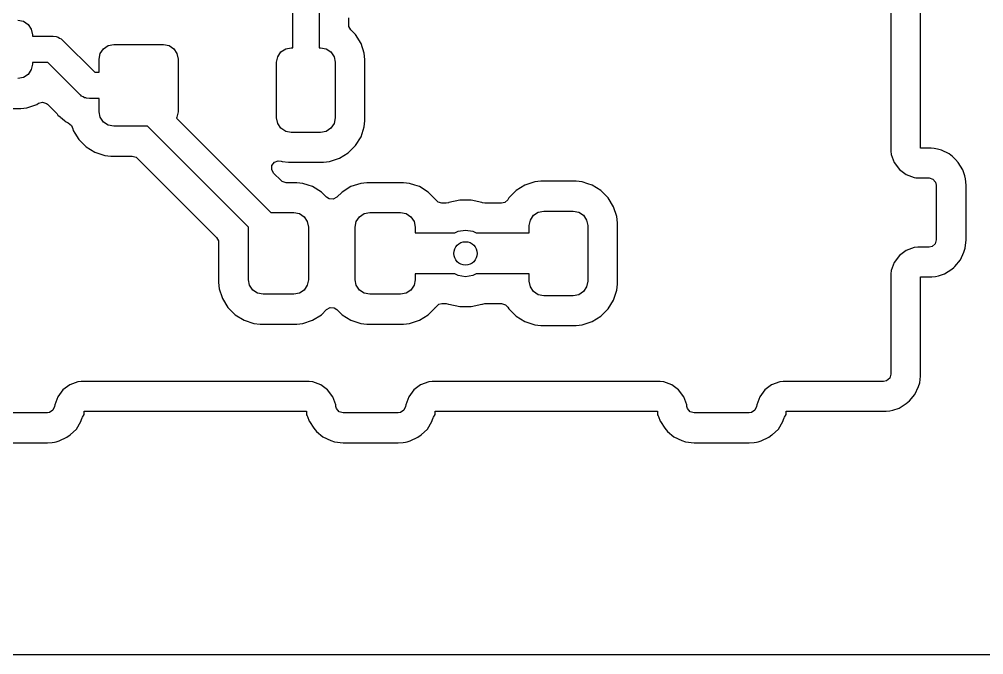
# Model space of a CAD drawing. Extents: x 0.23 to 2.57, y 0.23 to 1.77.
# Drawn here: x 1.4 to 2.049, y 0.23 to 0.658 of the extents above; entities that cross this region are included whole.
import ezdxf

# ---------------------------------------------------------------- set-up
doc = ezdxf.new("R2010")
doc.units = 0
doc.header["$MEASUREMENT"] = 0
doc.layers.add('BLACK', color=7, linetype='CONTINUOUS')

msp = doc.modelspace()

# ---------------------------------------------------------------- linework, layer by layer
at = {"layer": 'BLACK', "linetype": 'CONTINUOUS'}
for p, q in [((1.98628, 0.722388), (1.98628, 0.568951)), ((2.0063, 0.570866), (2.0063, 0.720472)), ((1.58374, 0.638543), (1.58374, 0.678307)), ((1.60146, 0.678307), (1.60146, 0.638543)), ((1.3987, 0.657087), (1.40247, 0.656337)), ((1.40247, 0.656337), (1.40566, 0.654204)), ((1.62148, 0.653919), (1.62148, 0.658617)), ((1.40566, 0.654204), (1.40779, 0.651011)), ((1.40779, 0.651011), (1.40854, 0.647244)), ((1.62159, 0.652881), (1.62148, 0.653919)), ((1.62291, 0.650467), (1.62159, 0.652881)), ((1.62602, 0.647349), (1.62291, 0.650467)), ((1.40854, 0.647244), (1.40854, 0.64626)), ((1.40854, 0.64626), (1.4226, 0.64626)), ((1.4226, 0.64626), (1.42444, 0.646066)), ((1.42444, 0.646066), (1.42508, 0.645781)), ((1.42508, 0.645781), (1.42577, 0.645671)), ((1.42577, 0.645671), (1.42675, 0.64504)), ((1.42675, 0.64504), (1.42781, 0.644568)), ((1.42781, 0.644568), (1.42827, 0.644047)), ((1.42827, 0.644047), (1.42886, 0.643665)), ((1.42886, 0.643665), (1.45052, 0.622008)), ((1.62969, 0.641407), (1.62602, 0.647349)), ((1.45417, 0.634633), (1.45631, 0.637826)), ((1.45631, 0.637826), (1.4595, 0.639959)), ((1.4595, 0.639959), (1.46327, 0.640709)), ((1.46327, 0.640709), (1.49673, 0.640709)), ((1.49673, 0.640709), (1.5005, 0.639959)), ((1.5005, 0.639959), (1.50369, 0.637826)), ((1.50369, 0.637826), (1.50583, 0.634633)), ((1.5758, 0.635661), (1.57899, 0.637794)), ((1.57899, 0.637794), (1.58276, 0.638543)), ((1.58276, 0.638543), (1.58374, 0.638543)), ((1.60146, 0.638543), (1.60244, 0.638543)), ((1.60244, 0.638543), (1.60621, 0.637794)), ((1.60621, 0.637794), (1.6094, 0.635661)), ((1.63189, 0.634781), (1.62969, 0.641407)), ((1.45343, 0.630866), (1.45417, 0.634633)), ((1.45343, 0.622008), (1.45343, 0.630866)), ((1.50583, 0.634633), (1.50657, 0.630866)), ((1.50657, 0.630866), (1.50657, 0.595433)), ((1.57291, 0.628701), (1.57366, 0.632467)), ((1.57366, 0.632467), (1.5758, 0.635661)), ((1.6094, 0.635661), (1.61153, 0.632467)), ((1.61153, 0.632467), (1.61228, 0.628701)), ((1.6323, 0.630691), (1.63189, 0.634781)), ((1.6323, 0.589309), (1.6323, 0.630691)), ((1.40779, 0.623792), (1.40566, 0.620599)), ((1.40854, 0.627559), (1.40779, 0.623792)), ((1.41893, 0.628543), (1.40854, 0.628543)), ((1.40854, 0.628543), (1.40854, 0.627559)), ((1.44059, 0.606886), (1.41893, 0.628543)), ((1.57291, 0.591299), (1.57291, 0.628701)), ((1.61228, 0.628701), (1.61228, 0.591299)), ((1.40247, 0.618466), (1.3987, 0.617717)), ((1.40566, 0.620599), (1.40247, 0.618466)), ((1.45052, 0.622008), (1.45343, 0.622008)), ((1.44117, 0.606504), (1.44059, 0.606886)), ((1.44164, 0.605983), (1.44117, 0.606504)), ((1.4427, 0.605511), (1.44164, 0.605983)), ((1.44368, 0.60488), (1.4427, 0.605511)), ((1.44437, 0.60477), (1.44368, 0.60488)), ((1.44501, 0.604485), (1.44437, 0.60477)), ((1.44685, 0.604291), (1.44501, 0.604485)), ((1.45343, 0.604291), (1.44685, 0.604291)), ((1.45343, 0.595433), (1.45343, 0.604291)), ((1.35931, 0.597697), (1.40069, 0.597697)), ((1.40069, 0.597697), (1.40478, 0.598115)), ((1.40478, 0.598115), (1.41141, 0.60031)), ((1.41141, 0.60031), (1.41273, 0.601124)), ((1.41273, 0.601124), (1.41538, 0.601849)), ((1.41538, 0.601849), (1.418, 0.601026)), ((1.418, 0.601026), (1.41874, 0.600421)), ((1.41874, 0.600421), (1.42469, 0.594469)), ((1.42469, 0.594469), (1.42516, 0.593932)), ((1.42516, 0.593932), (1.4257, 0.593198)), ((1.4257, 0.593198), (1.4257, 0.593197)), ((1.4257, 0.593197), (1.42724, 0.591907)), ((1.42724, 0.591907), (1.4274, 0.591763)), ((1.4274, 0.591763), (1.42762, 0.591541)), ((1.42762, 0.591541), (1.42861, 0.590758)), ((1.42861, 0.590758), (1.43028, 0.589358)), ((1.45417, 0.591666), (1.45343, 0.595433)), ((1.45631, 0.588473), (1.45417, 0.591666)), ((1.50583, 0.591666), (1.50547, 0.591133)), ((1.50547, 0.591133), (1.56904, 0.527559)), ((1.50657, 0.595433), (1.50583, 0.591666)), ((1.57366, 0.587533), (1.57291, 0.591299)), ((1.61228, 0.591299), (1.61153, 0.587533)), ((1.43028, 0.589358), (1.43034, 0.589309)), ((1.43034, 0.589309), (1.43087, 0.588858)), ((1.43087, 0.588858), (1.43087, 0.588858)), ((1.43087, 0.588858), (1.43111, 0.588702)), ((1.43111, 0.588702), (1.43111, 0.588699)), ((1.43111, 0.588699), (1.43134, 0.58855)), ((1.43134, 0.58855), (1.43134, 0.588553)), ((1.43134, 0.588553), (1.43159, 0.588404)), ((1.43159, 0.588404), (1.4327, 0.587887)), ((1.4327, 0.587887), (1.43476, 0.586069)), ((1.43476, 0.586069), (1.43527, 0.584998)), ((1.43527, 0.584998), (1.43563, 0.583908)), ((1.4595, 0.58634), (1.45631, 0.588473)), ((1.46327, 0.585591), (1.4595, 0.58634)), ((1.48596, 0.585591), (1.46327, 0.585591)), ((1.5539, 0.51765), (1.48596, 0.585591)), ((1.5758, 0.584339), (1.57366, 0.587533)), ((1.57899, 0.582206), (1.5758, 0.584339)), ((1.6094, 0.584339), (1.60621, 0.582206)), ((1.61153, 0.587533), (1.6094, 0.584339)), ((1.62969, 0.578593), (1.63189, 0.585219)), ((1.63189, 0.585219), (1.6323, 0.589309)), ((1.43563, 0.583908), (1.43602, 0.582727)), ((1.43602, 0.582727), (1.43602, 0.582727)), ((1.43602, 0.582727), (1.43706, 0.581038)), ((1.43706, 0.581038), (1.43968, 0.576785)), ((1.58276, 0.581457), (1.57899, 0.582206)), ((1.60244, 0.581457), (1.58276, 0.581457)), ((1.60621, 0.582206), (1.60244, 0.581457)), ((1.62602, 0.572651), (1.62969, 0.578593)), ((1.43968, 0.576785), (1.44462, 0.571849)), ((1.44462, 0.571849), (1.45056, 0.568184)), ((1.62109, 0.567715), (1.62602, 0.572651)), ((1.45056, 0.568184), (1.45719, 0.565989)), ((1.45719, 0.565989), (1.46128, 0.565571)), ((1.46128, 0.565571), (1.47564, 0.565571)), ((1.47564, 0.565571), (1.47828, 0.564796)), ((1.47828, 0.564796), (1.47909, 0.564141)), ((1.61515, 0.564051), (1.62109, 0.567715)), ((1.98628, 0.568951), (1.98654, 0.566567)), ((1.98654, 0.566567), (1.98654, 0.566567)), ((1.98654, 0.566567), (1.98855, 0.561173)), ((2.01334, 0.570866), (2.0063, 0.570866)), ((2.01545, 0.570563), (2.01334, 0.570866)), ((2.01766, 0.570244), (2.01545, 0.570563)), ((2.0203, 0.569469), (2.01766, 0.570244)), ((2.01766, 0.570244), (2.01766, 0.570244)), ((2.01766, 0.570244), (2.01766, 0.570244)), ((2.02554, 0.567079), (2.0203, 0.569469)), ((2.0277, 0.565203), (2.02554, 0.567079)), ((2.02989, 0.56331), (2.0277, 0.565203)), ((1.47909, 0.564141), (1.53245, 0.510787)), ((1.56956, 0.556452), (1.56975, 0.559196)), ((1.56975, 0.559196), (1.5714, 0.561398)), ((1.5714, 0.561398), (1.57398, 0.562359)), ((1.57398, 0.562359), (1.57586, 0.562124)), ((1.57586, 0.562124), (1.57668, 0.561855)), ((1.57668, 0.561855), (1.58077, 0.561437)), ((1.58077, 0.561437), (1.60443, 0.561437)), ((1.60443, 0.561437), (1.60852, 0.561855)), ((1.60852, 0.561855), (1.61515, 0.564051)), ((1.98855, 0.561173), (1.992, 0.556565)), ((2.03169, 0.561232), (2.02989, 0.56331)), ((2.0348, 0.556391), (2.03169, 0.561232)), ((2.03169, 0.561232), (2.03169, 0.561232)), ((2.03169, 0.561232), (2.03169, 0.561232)), ((2.03169, 0.561232), (2.03169, 0.561232)), ((1.57088, 0.554038), (1.56956, 0.556452)), ((1.57591, 0.549009), (1.57088, 0.554038)), ((1.992, 0.556565), (1.99661, 0.553115)), ((1.99661, 0.553115), (2.002, 0.551103)), ((2.03616, 0.55229), (2.0348, 0.556391)), ((2.0366, 0.550262), (2.03616, 0.55229)), ((1.57672, 0.548354), (1.57591, 0.549009)), ((1.57936, 0.547579), (1.57672, 0.548354)), ((1.5864, 0.547579), (1.57936, 0.547579)), ((1.59049, 0.547161), (1.5864, 0.547579)), ((1.5864, 0.547579), (1.5864, 0.547579)), ((1.5941, 0.545965), (1.59049, 0.547161)), ((1.59712, 0.544965), (1.5941, 0.545965)), ((1.62951, 0.547161), (1.62288, 0.544965)), ((1.6336, 0.547579), (1.62951, 0.547161)), ((1.65825, 0.547579), (1.6336, 0.547579)), ((1.6336, 0.547579), (1.6336, 0.547579)), ((1.66234, 0.547161), (1.65825, 0.547579)), ((1.66595, 0.545965), (1.66234, 0.547161)), ((1.66897, 0.544965), (1.66595, 0.545965)), ((1.74005, 0.545949), (1.73411, 0.542285)), ((1.74668, 0.548145), (1.74005, 0.545949)), ((1.74005, 0.545949), (1.74005, 0.545949)), ((1.75077, 0.548563), (1.74668, 0.548145)), ((1.77443, 0.548563), (1.75077, 0.548563)), ((1.75077, 0.548563), (1.75077, 0.548563)), ((1.77852, 0.548145), (1.77443, 0.548563)), ((1.78224, 0.546911), (1.77852, 0.548145)), ((1.78515, 0.545949), (1.78224, 0.546911)), ((1.79109, 0.542285), (1.78515, 0.545949)), ((2.002, 0.551103), (2.00307, 0.550987)), ((2.00307, 0.550987), (2.00438, 0.550846)), ((2.00438, 0.550846), (2.00438, 0.550846)), ((2.00438, 0.550846), (2.01197, 0.550846)), ((2.01197, 0.550846), (2.01461, 0.550071)), ((2.01461, 0.550071), (2.01641, 0.547993)), ((2.01641, 0.547993), (2.01685, 0.545965)), ((2.01685, 0.545965), (2.01685, 0.509154)), ((2.03707, 0.545965), (2.0366, 0.550262)), ((2.03707, 0.509154), (2.03707, 0.545965)), ((1.60306, 0.5413), (1.59712, 0.544965)), ((1.60655, 0.53781), (1.60306, 0.5413)), ((1.60306, 0.5413), (1.60306, 0.5413)), ((1.61694, 0.5413), (1.61345, 0.53781)), ((1.62288, 0.544965), (1.61694, 0.5413)), ((1.62288, 0.544965), (1.62288, 0.544965)), ((1.67491, 0.5413), (1.66897, 0.544965)), ((1.67984, 0.536364), (1.67491, 0.5413)), ((1.67491, 0.5413), (1.67491, 0.5413)), ((1.73411, 0.542285), (1.72917, 0.537349)), ((1.79602, 0.537349), (1.79109, 0.542285)), ((1.60829, 0.536687), (1.60655, 0.53781)), ((1.61104, 0.536491), (1.60829, 0.536687)), ((1.61345, 0.53781), (1.61104, 0.536491)), ((1.68, 0.536118), (1.67984, 0.536364)), ((1.67984, 0.536364), (1.67984, 0.536364)), ((1.68151, 0.534574), (1.68, 0.536118)), ((1.68415, 0.533799), (1.68151, 0.534574)), ((1.68694, 0.533799), (1.68415, 0.533799)), ((1.68863, 0.534159), (1.68694, 0.533799)), ((1.68864, 0.534125), (1.68863, 0.534159)), ((1.68889, 0.534205), (1.68864, 0.534125)), ((1.69624, 0.535768), (1.68889, 0.534205)), ((1.70376, 0.535768), (1.69624, 0.535768)), ((1.71111, 0.534205), (1.70376, 0.535768)), ((1.71136, 0.534125), (1.71111, 0.534205)), ((1.71137, 0.534159), (1.71136, 0.534125)), ((1.71306, 0.533799), (1.71137, 0.534159)), ((1.72426, 0.533799), (1.71306, 0.533799)), ((1.72637, 0.534279), (1.72426, 0.533799)), ((1.72841, 0.536118), (1.72637, 0.534279)), ((1.72917, 0.537349), (1.72841, 0.536118)), ((1.79969, 0.531407), (1.79602, 0.537349)), ((1.56904, 0.527559), (1.58441, 0.527559)), ((1.58441, 0.527559), (1.58818, 0.52681)), ((1.58818, 0.52681), (1.59137, 0.524676)), ((1.62863, 0.524676), (1.63182, 0.52681)), ((1.63182, 0.52681), (1.63559, 0.527559)), ((1.63559, 0.527559), (1.65626, 0.527559)), ((1.65626, 0.527559), (1.66003, 0.52681)), ((1.66003, 0.52681), (1.66322, 0.524676)), ((1.7458, 0.525661), (1.74899, 0.527794)), ((1.74899, 0.527794), (1.75276, 0.528543)), ((1.75276, 0.528543), (1.77244, 0.528543)), ((1.77244, 0.528543), (1.77621, 0.527794)), ((1.77621, 0.527794), (1.7794, 0.525661)), ((1.80189, 0.524781), (1.79969, 0.531407)), ((1.59137, 0.524676), (1.5935, 0.521483)), ((1.5935, 0.521483), (1.59425, 0.517717)), ((1.62575, 0.517717), (1.6265, 0.521483)), ((1.6265, 0.521483), (1.62863, 0.524676)), ((1.66322, 0.524676), (1.66535, 0.521483)), ((1.66535, 0.521483), (1.6661, 0.517717)), ((1.74291, 0.518701), (1.74366, 0.522467)), ((1.74366, 0.522467), (1.7458, 0.525661)), ((1.7794, 0.525661), (1.78153, 0.522467)), ((1.78153, 0.522467), (1.78228, 0.518701)), ((1.8023, 0.520691), (1.80189, 0.524781)), ((1.8023, 0.479309), (1.8023, 0.520691)), ((1.5539, 0.482283), (1.5539, 0.51765)), ((1.59425, 0.517717), (1.59425, 0.482283)), ((1.62575, 0.482283), (1.62575, 0.517717)), ((1.6661, 0.517717), (1.6661, 0.51378)), ((1.6661, 0.51378), (1.69278, 0.51378)), ((1.69278, 0.51378), (1.69513, 0.514977)), ((1.69513, 0.514977), (1.7, 0.515748)), ((1.7, 0.515748), (1.70487, 0.514977)), ((1.70487, 0.514977), (1.70722, 0.51378)), ((1.70722, 0.51378), (1.74291, 0.51378)), ((1.74291, 0.51378), (1.74291, 0.518701)), ((1.78228, 0.518701), (1.78228, 0.481299)), ((1.53245, 0.510787), (1.53377, 0.508373)), ((1.53377, 0.508373), (1.53388, 0.507335)), ((1.53388, 0.507335), (1.53388, 0.480294)), ((2.01608, 0.506514), (2.014, 0.504713)), ((2.01685, 0.509154), (2.01608, 0.506514)), ((2.03625, 0.503458), (2.03707, 0.509154)), ((1.99661, 0.502004), (1.992, 0.498554)), ((2.002, 0.504015), (1.99661, 0.502004)), ((2.00438, 0.504272), (2.002, 0.504015)), ((2.002, 0.504015), (2.002, 0.504015)), ((2.01197, 0.504272), (2.00438, 0.504272)), ((2.014, 0.504713), (2.01197, 0.504272)), ((2.03308, 0.495584), (2.03547, 0.500818)), ((2.03547, 0.500818), (2.03625, 0.503458)), ((2.03625, 0.503458), (2.03625, 0.503458)), ((1.98855, 0.493945), (1.98654, 0.488551)), ((1.992, 0.498554), (1.98855, 0.493945)), ((2.02931, 0.491236), (2.03308, 0.495584)), ((1.98654, 0.488551), (1.98628, 0.486168)), ((1.98654, 0.488551), (1.98654, 0.488551)), ((2.02239, 0.486323), (2.02724, 0.489434)), ((2.02724, 0.489434), (2.0286, 0.490616)), ((2.02724, 0.489434), (2.02724, 0.489434)), ((2.02724, 0.489434), (2.02724, 0.489434)), ((2.0286, 0.490616), (2.02931, 0.491236)), ((1.55465, 0.478517), (1.5539, 0.482283)), ((1.59425, 0.482283), (1.5935, 0.478517)), ((1.6265, 0.478517), (1.62575, 0.482283)), ((1.6661, 0.482283), (1.66535, 0.478517)), ((1.69278, 0.48622), (1.6661, 0.48622)), ((1.6661, 0.48622), (1.6661, 0.482283)), ((1.69513, 0.485023), (1.69278, 0.48622)), ((1.7, 0.484252), (1.69513, 0.485023)), ((1.70487, 0.485023), (1.7, 0.484252)), ((1.70722, 0.48622), (1.70487, 0.485023)), ((1.74291, 0.48622), (1.70722, 0.48622)), ((1.74291, 0.481299), (1.74291, 0.48622)), ((1.74366, 0.477533), (1.74291, 0.481299)), ((1.78228, 0.481299), (1.78153, 0.477533)), ((1.98628, 0.486168), (1.98628, 0.418602)), ((2.0063, 0.417233), (2.0063, 0.484252)), ((2.0063, 0.484252), (2.0138, 0.484252)), ((2.0138, 0.484252), (2.01627, 0.484517)), ((2.01627, 0.484517), (2.01829, 0.484958)), ((2.01829, 0.484958), (2.02239, 0.486323)), ((1.53388, 0.480294), (1.53388, 0.480293)), ((1.53388, 0.480293), (1.5343, 0.476204)), ((1.5343, 0.476204), (1.53628, 0.470219)), ((1.55678, 0.475324), (1.55465, 0.478517)), ((1.55997, 0.47319), (1.55678, 0.475324)), ((1.59137, 0.475324), (1.58818, 0.47319)), ((1.5935, 0.478517), (1.59137, 0.475324)), ((1.62863, 0.475324), (1.6265, 0.478517)), ((1.63182, 0.47319), (1.62863, 0.475324)), ((1.66322, 0.475324), (1.66003, 0.47319)), ((1.66535, 0.478517), (1.66322, 0.475324)), ((1.7458, 0.474339), (1.74366, 0.477533)), ((1.74899, 0.472206), (1.7458, 0.474339)), ((1.7794, 0.474339), (1.77621, 0.472206)), ((1.78153, 0.477533), (1.7794, 0.474339)), ((1.79969, 0.468593), (1.80189, 0.475219)), ((1.80189, 0.475219), (1.8023, 0.479309)), ((1.53628, 0.470219), (1.53649, 0.469577)), ((1.53649, 0.469577), (1.54016, 0.463636)), ((1.56374, 0.472441), (1.55997, 0.47319)), ((1.58441, 0.472441), (1.56374, 0.472441)), ((1.58818, 0.47319), (1.58441, 0.472441)), ((1.63559, 0.472441), (1.63182, 0.47319)), ((1.65626, 0.472441), (1.63559, 0.472441)), ((1.66003, 0.47319), (1.65626, 0.472441)), ((1.75276, 0.471457), (1.74899, 0.472206)), ((1.77244, 0.471457), (1.75276, 0.471457)), ((1.77621, 0.472206), (1.77244, 0.471457)), ((1.79602, 0.462651), (1.79969, 0.468593)), ((1.54016, 0.463636), (1.54509, 0.4587)), ((1.60306, 0.4587), (1.60655, 0.46219)), ((1.60655, 0.46219), (1.60896, 0.463509)), ((1.60896, 0.463509), (1.61171, 0.463313)), ((1.61171, 0.463313), (1.61345, 0.46219)), ((1.61345, 0.46219), (1.61694, 0.4587)), ((1.67491, 0.4587), (1.67984, 0.463636)), ((1.67984, 0.463636), (1.67991, 0.463744)), ((1.67991, 0.463744), (1.68, 0.463882)), ((1.68, 0.463882), (1.68204, 0.465721)), ((1.68204, 0.465721), (1.68415, 0.466201)), ((1.68415, 0.466201), (1.68694, 0.466201)), ((1.68694, 0.466201), (1.68863, 0.465841)), ((1.68863, 0.465841), (1.68864, 0.465875)), ((1.68864, 0.465875), (1.68889, 0.465796)), ((1.68889, 0.465796), (1.68889, 0.465796)), ((1.68889, 0.465796), (1.69624, 0.464232)), ((1.69624, 0.464232), (1.70376, 0.464232)), ((1.70376, 0.464232), (1.71111, 0.465796)), ((1.71111, 0.465796), (1.71136, 0.465875)), ((1.71111, 0.465796), (1.71111, 0.465796)), ((1.71136, 0.465875), (1.71137, 0.465841)), ((1.71137, 0.465841), (1.71306, 0.466201)), ((1.71306, 0.466201), (1.72426, 0.466201)), ((1.72426, 0.466201), (1.7269, 0.465426)), ((1.7269, 0.465426), (1.72841, 0.463882)), ((1.72841, 0.463882), (1.72917, 0.462651)), ((1.72917, 0.462651), (1.73411, 0.457715)), ((1.79109, 0.457715), (1.79602, 0.462651)), ((1.54509, 0.4587), (1.55103, 0.455035)), ((1.55103, 0.455035), (1.55766, 0.452839)), ((1.59049, 0.452839), (1.59712, 0.455035)), ((1.59712, 0.455035), (1.60306, 0.4587)), ((1.61694, 0.4587), (1.62288, 0.455035)), ((1.62288, 0.455035), (1.62951, 0.452839)), ((1.66234, 0.452839), (1.66897, 0.455035)), ((1.66897, 0.455035), (1.67491, 0.4587)), ((1.73411, 0.457715), (1.74005, 0.454051)), ((1.78515, 0.454051), (1.79109, 0.457715)), ((1.55766, 0.452839), (1.56175, 0.452421)), ((1.56175, 0.452421), (1.5864, 0.452421)), ((1.5864, 0.452421), (1.59049, 0.452839)), ((1.62951, 0.452839), (1.6336, 0.452421)), ((1.6336, 0.452421), (1.65825, 0.452421)), ((1.65825, 0.452421), (1.66234, 0.452839)), ((1.74005, 0.454051), (1.74668, 0.451855)), ((1.74668, 0.451855), (1.75077, 0.451437)), ((1.75077, 0.451437), (1.77443, 0.451437)), ((1.77443, 0.451437), (1.77852, 0.451855)), ((1.77852, 0.451855), (1.78515, 0.454051)), ((1.9855, 0.415963), (1.98343, 0.414162)), ((1.98628, 0.418602), (1.9855, 0.415963)), ((2.00568, 0.412907), (2.0063, 0.417233)), ((1.43361, 0.411452), (1.42901, 0.408002)), ((1.43901, 0.413464), (1.43361, 0.411452)), ((1.44139, 0.41372), (1.43901, 0.413464)), ((1.43901, 0.413464), (1.43901, 0.413464)), ((1.59483, 0.41372), (1.44139, 0.41372)), ((1.44139, 0.41372), (1.44139, 0.41372)), ((1.59721, 0.413464), (1.59483, 0.41372)), ((1.59483, 0.41372), (1.59483, 0.41372)), ((1.60261, 0.411452), (1.59721, 0.413464)), ((1.60722, 0.408002), (1.60261, 0.411452)), ((1.66983, 0.411452), (1.66523, 0.408002)), ((1.67523, 0.413464), (1.66983, 0.411452)), ((1.67761, 0.41372), (1.67523, 0.413464)), ((1.67523, 0.413464), (1.67523, 0.413464)), ((1.83105, 0.41372), (1.67761, 0.41372)), ((1.67761, 0.41372), (1.67761, 0.41372)), ((1.83343, 0.413464), (1.83105, 0.41372)), ((1.83105, 0.41372), (1.83105, 0.41372)), ((1.83883, 0.411452), (1.83343, 0.413464)), ((1.84344, 0.408002), (1.83883, 0.411452)), ((1.90605, 0.411452), (1.90145, 0.408002)), ((1.91145, 0.413464), (1.90605, 0.411452)), ((1.91383, 0.41372), (1.91145, 0.413464)), ((1.91145, 0.413464), (1.91145, 0.413464)), ((1.9814, 0.41372), (1.91383, 0.41372)), ((1.98343, 0.414162), (1.9814, 0.41372)), ((2.00251, 0.405033), (2.0049, 0.410267)), ((2.0049, 0.410267), (2.00568, 0.412907)), ((2.00568, 0.412907), (2.00568, 0.412907)), ((1.42556, 0.403394), (1.42354, 0.398)), ((1.42901, 0.408002), (1.42556, 0.403394)), ((1.61066, 0.403394), (1.60722, 0.408002)), ((1.61268, 0.398), (1.61066, 0.403394)), ((1.66178, 0.403394), (1.65976, 0.398)), ((1.66523, 0.408002), (1.66178, 0.403394)), ((1.84689, 0.403394), (1.84344, 0.408002)), ((1.8489, 0.398), (1.84689, 0.403394)), ((1.898, 0.403394), (1.89598, 0.398)), ((1.90145, 0.408002), (1.898, 0.403394)), ((1.99874, 0.400684), (2.00251, 0.405033)), ((1.42343, 0.396958), (1.42238, 0.394417)), ((1.42354, 0.398), (1.42343, 0.396958)), ((1.42354, 0.398), (1.42354, 0.398)), ((1.61274, 0.397391), (1.61268, 0.398)), ((1.61279, 0.396958), (1.61274, 0.397391)), ((1.6132, 0.395452), (1.61279, 0.396958)), ((1.65965, 0.396958), (1.6586, 0.394417)), ((1.65976, 0.398), (1.65965, 0.396958)), ((1.65976, 0.398), (1.65976, 0.398)), ((1.84896, 0.397391), (1.8489, 0.398)), ((1.84901, 0.396958), (1.84896, 0.397391)), ((1.84942, 0.395452), (1.84901, 0.396958)), ((1.89587, 0.396958), (1.89482, 0.394417)), ((1.89598, 0.398), (1.89587, 0.396958)), ((1.89598, 0.398), (1.89598, 0.398)), ((1.99182, 0.395772), (1.99666, 0.398883)), ((1.99666, 0.398883), (1.9977, 0.399784)), ((1.99666, 0.398883), (1.99666, 0.398883)), ((1.99666, 0.398883), (1.99666, 0.398883)), ((1.9977, 0.399784), (1.99874, 0.400684)), ((1.41858, 0.392598), (1.38142, 0.392598)), ((1.42012, 0.392848), (1.41858, 0.392598)), ((1.42238, 0.394417), (1.42012, 0.392848)), ((1.44211, 0.389222), (1.44225, 0.38977)), ((1.44225, 0.38977), (1.44331, 0.391553)), ((1.44331, 0.391553), (1.44331, 0.393701)), ((1.44331, 0.393701), (1.59291, 0.393701)), ((1.59291, 0.393701), (1.59291, 0.391291)), ((1.59291, 0.391291), (1.59351, 0.390604)), ((1.59351, 0.390604), (1.59372, 0.390049)), ((1.59372, 0.390049), (1.59371, 0.390105)), ((1.59371, 0.390105), (1.59481, 0.387054)), ((1.615, 0.393373), (1.6132, 0.395452)), ((1.61764, 0.392598), (1.615, 0.393373)), ((1.6548, 0.392598), (1.61764, 0.392598)), ((1.65634, 0.392848), (1.6548, 0.392598)), ((1.6586, 0.394417), (1.65634, 0.392848)), ((1.67833, 0.389222), (1.67847, 0.38977)), ((1.67847, 0.38977), (1.67953, 0.391553)), ((1.67953, 0.391553), (1.67953, 0.393701)), ((1.67953, 0.393701), (1.82913, 0.393701)), ((1.82913, 0.393701), (1.82913, 0.391291)), ((1.82913, 0.391291), (1.82973, 0.390604)), ((1.82973, 0.390604), (1.82994, 0.390049)), ((1.82994, 0.390049), (1.82993, 0.390105)), ((1.82993, 0.390105), (1.83103, 0.387054)), ((1.85122, 0.393373), (1.84942, 0.395452)), ((1.85386, 0.392598), (1.85122, 0.393373)), ((1.89102, 0.392598), (1.85386, 0.392598)), ((1.89256, 0.392848), (1.89102, 0.392598)), ((1.89482, 0.394417), (1.89256, 0.392848)), ((1.91455, 0.389222), (1.91469, 0.38977)), ((1.91469, 0.38977), (1.91575, 0.391553)), ((1.91575, 0.391553), (1.91575, 0.393701)), ((1.91575, 0.393701), (1.98323, 0.393701)), ((1.98323, 0.393701), (1.9857, 0.393966)), ((1.9857, 0.393966), (1.98772, 0.394407)), ((1.98772, 0.394407), (1.99182, 0.395772)), ((1.43812, 0.381732), (1.44106, 0.38668)), ((1.44106, 0.38668), (1.44162, 0.388051)), ((1.44162, 0.388051), (1.44211, 0.389222)), ((1.59481, 0.387054), (1.59481, 0.387054)), ((1.59481, 0.387054), (1.59481, 0.387054)), ((1.59481, 0.387054), (1.59505, 0.38668)), ((1.59505, 0.38668), (1.59792, 0.382213)), ((1.67434, 0.381732), (1.67728, 0.38668)), ((1.67728, 0.38668), (1.67785, 0.388051)), ((1.67785, 0.388051), (1.67833, 0.389222)), ((1.83103, 0.387054), (1.83103, 0.387054)), ((1.83103, 0.387054), (1.83103, 0.387054)), ((1.83103, 0.387054), (1.83127, 0.38668)), ((1.83127, 0.38668), (1.83414, 0.382213)), ((1.91056, 0.381732), (1.9135, 0.38668)), ((1.9135, 0.38668), (1.91407, 0.388051)), ((1.91407, 0.388051), (1.91455, 0.389222)), ((1.43165, 0.376242), (1.43384, 0.377761)), ((1.43384, 0.377761), (1.4339, 0.377799)), ((1.4339, 0.377799), (1.43391, 0.377811)), ((1.43391, 0.377811), (1.43812, 0.381732)), ((1.43391, 0.377811), (1.43391, 0.377811)), ((1.59792, 0.382213), (1.59792, 0.382213)), ((1.59792, 0.382213), (1.59972, 0.380135)), ((1.59972, 0.380135), (1.59972, 0.380135)), ((1.59972, 0.380135), (1.59972, 0.380134)), ((1.59972, 0.380134), (1.60407, 0.376366)), ((1.66787, 0.376242), (1.67006, 0.377761)), ((1.67006, 0.377761), (1.67012, 0.377799)), ((1.67012, 0.377799), (1.67013, 0.377811)), ((1.67013, 0.377811), (1.67434, 0.381732)), ((1.67013, 0.377811), (1.67013, 0.377811)), ((1.83414, 0.382213), (1.83414, 0.382213)), ((1.83414, 0.382213), (1.83594, 0.380135)), ((1.83594, 0.380135), (1.83595, 0.380135)), ((1.83595, 0.380135), (1.83595, 0.380134)), ((1.83595, 0.380134), (1.84029, 0.376366)), ((1.90409, 0.376242), (1.90628, 0.377761)), ((1.90628, 0.377761), (1.90634, 0.377799)), ((1.90634, 0.377799), (1.90635, 0.377811)), ((1.90635, 0.377811), (1.91056, 0.381732)), ((1.90635, 0.377811), (1.90635, 0.377811)), ((1.38142, 0.372382), (1.41858, 0.372382)), ((1.41858, 0.372382), (1.42181, 0.372642)), ((1.42181, 0.372642), (1.42335, 0.372892)), ((1.42181, 0.372642), (1.42181, 0.372642)), ((1.42181, 0.372642), (1.42181, 0.372642)), ((1.42335, 0.372892), (1.42461, 0.373201)), ((1.42335, 0.372892), (1.42335, 0.372892)), ((1.42335, 0.372892), (1.42335, 0.372892)), ((1.42461, 0.373201), (1.4265, 0.373666)), ((1.4265, 0.373666), (1.43165, 0.376242)), ((1.60407, 0.376366), (1.60931, 0.373976)), ((1.60931, 0.373976), (1.61195, 0.373201)), ((1.61195, 0.373201), (1.61195, 0.373201)), ((1.61195, 0.373201), (1.61764, 0.372382)), ((1.61764, 0.372382), (1.61764, 0.372382)), ((1.61764, 0.372382), (1.6548, 0.372382)), ((1.6548, 0.372382), (1.65803, 0.372642)), ((1.65803, 0.372642), (1.65957, 0.372892)), ((1.65803, 0.372642), (1.65803, 0.372642)), ((1.65803, 0.372642), (1.65803, 0.372642)), ((1.65957, 0.372892), (1.66083, 0.373201)), ((1.65957, 0.372892), (1.65957, 0.372892)), ((1.65957, 0.372892), (1.65957, 0.372892)), ((1.66083, 0.373201), (1.66272, 0.373666)), ((1.66272, 0.373666), (1.66787, 0.376242)), ((1.84029, 0.376366), (1.84553, 0.373976)), ((1.84553, 0.373976), (1.84817, 0.373201)), ((1.84817, 0.373201), (1.84817, 0.373201)), ((1.84817, 0.373201), (1.85386, 0.372382)), ((1.85386, 0.372382), (1.85386, 0.372382)), ((1.85386, 0.372382), (1.89102, 0.372382)), ((1.89102, 0.372382), (1.89425, 0.372642)), ((1.89425, 0.372642), (1.89579, 0.372892)), ((1.89425, 0.372642), (1.89425, 0.372642)), ((1.89425, 0.372642), (1.89425, 0.372642)), ((1.89579, 0.372892), (1.89705, 0.373201)), ((1.89579, 0.372892), (1.89579, 0.372892)), ((1.89579, 0.372892), (1.89579, 0.372892)), ((1.89705, 0.373201), (1.89894, 0.373666)), ((1.89894, 0.373666), (1.90409, 0.376242)), ((2.56533, 0.229705), (1.17195, 0.229705))]:
    msp.add_line(p, q, dxfattribs=at)
at = {"layer": 'BLACK'}
msp.add_circle((1.7, 0.5), 0.007874, dxfattribs=at)

doc.saveas('drawing.dxf')
